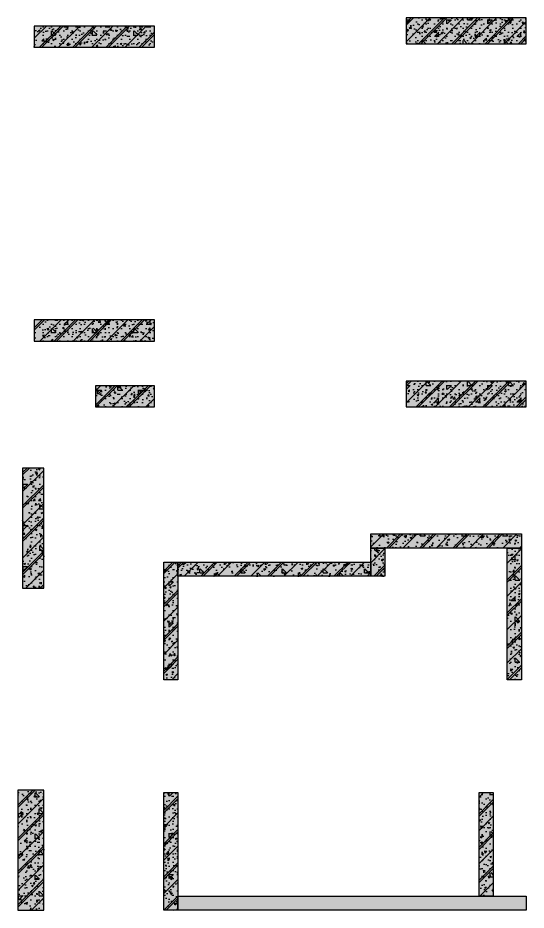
# Model space of a CAD drawing. Header units: millimetres. Extents: x 379264 to 1158416, y -283062 to 356890.
# Drawn here: x 480961 to 491761, y 107467 to 126442 of the extents above; entities that cross this region are included whole.
import ezdxf

# ---------------------------------------------------------------- set-up
doc = ezdxf.new("R2010")
doc.units = ezdxf.units.MM
for name, color, linetype in [('mb_cot ham 2$0$Concrete Hatch', 218, 'Continuous'), ('mb_cot ham 2$0$Concrete Line', 6, 'Continuous'), ('mb_cot ham 2$0$Concrete Solid', 216, 'Continuous')]:
    doc.layers.add(name, color=color, linetype=linetype)

# ---------------------------------------------------------------- blocks, each defined once
blk = doc.blocks.new('*U1623')
at = {"layer": 'mb_cot ham 2$0$Concrete Hatch'}
h = blk.add_hatch(dxfattribs=at)
h.set_pattern_fill('CONCRETE', color=256, scale=50, style=0, pattern_type=2)
h.set_pattern_definition([(45, (2000, -200.000000000058), (-176.7766952966369, 176.7766952966369), []), (45, (2000, -150.000000000058), (-353.5533905932737, 353.5533905932738), []), (49.99999999999999, (2000, -200.000000000058), (358.6300913003767, -31.37606749129755), [37.5, -412.5]), (355, (2000, -200.000000000058), (-69.3756668065, 376.0960668500059), [30, -330]), (100.4514, (2029.88584, -202.614670000058), (289.2546908570108, 344.7197710304768), [31.870095, -350.571056]), (46.18420000000001, (2000, -100.000000000058), (533.6205243128222, -82.75950716450905), [56.25, -618.75]), (96.6356, (2044.4683725, -106.8966535000581), (467.3313527743517, 487.0589354502209), [47.805144, -525.8565]), (351.1842, (2000, -100.000000000058), (467.3309725668136, 487.0593004626623), [45, -495]), (21, (2050, -125.000000000058), (298.4535260592309, -201.3094453326694), [37.5, -412.5]), (326.0000000000001, (2050, -125.000000000058), (121.6576659607909, 362.5750225234265), [30, -330]), (71.4514, (2074.8711165, -141.775803000058), (420.111314290745, 161.2652483549762), [31.870095, -350.571056]), (37.50000000000001, (2000, -200.000000000058), (6.079927658645334, 166.4469269156558), [0, -326, 0, -335, 0, -331.25]), (7.499999999999999, (2000, -200.000000000058), (131.5347687210743, 197.2058559411801), [0, -191, 0, -318.5, 0, -126.25]), (327.5, (1888.5, -200.000000000058), (266.9112180862045, -11.2774358671899), [0, -125, 0, -390, 0, -517.5]), (317.5, (1838.5, -200.000000000058), (291.5930846711931, 50.05249116615882), [0, -162.5, 0, -259, 0, -367.5]), (0, (2175, -25.00000000005804), (0, 875), [87.5, -787.5]), (0, (2437.5, 149.999999999942), (0, 875), [87.5, -787.5]), (0, (2262.5, 499.999999999942), (0, 875), [87.5, -350, 87.5, -350]), (90, (2175, -25.00000000005804), (-875, 5.35782974626967e-14), [87.5, -787.5]), (90, (2262.5, 499.999999999942), (-875, 5.35782974626967e-14), [87.5, -787.5]), (90, (2525, 149.999999999942), (-875, 5.35782974626967e-14), [87.5, -787.5]), (90, (2700, 412.499999999942), (-875, 5.35782974626967e-14), [87.5, -787.5]), (135, (2262.5, -25.00000000005804), (-875.016357447105, 8.881784197001252e-14), [123.76, -1113.7]), (135, (2350, 499.999999999942), (-875.016357447105, 8.881784197001252e-14), [123.76, -1113.7]), (45, (2437.5, 149.999999999942), (8.881784197001252e-14, 875.016357447105), [123.76, -247.485, 123.76, -742.455]), (0, (1825, -200.000000000058), (87.5, 87.5), [-175, 0])])
h.paths.add_polyline_path([(-250, 200), (-250, -350.000000000058), (2300, -350.0000000000582), (2300, 200)])
at = {"layer": 'mb_cot ham 2$0$Concrete Solid'}
blk.add_hatch(color=256, dxfattribs=at).paths.add_polyline_path([(-250, 200), (-250, -350.000000000058), (2300, -350.0000000000582), (2300, 200)])
at = {"layer": 'mb_cot ham 2$0$Concrete Line'}
blk.add_lwpolyline([(-250, 200), (-250, -350.000000000058), (2300, -350.0000000000582), (2300, 200)], close=True, dxfattribs=at)
blk = doc.blocks.new('*U1605')
at = {"layer": 'mb_cot ham 2$0$Concrete Hatch'}
h = blk.add_hatch(dxfattribs=at)
h.set_pattern_fill('CONCRETE', color=256, scale=50, style=0, pattern_type=2)
h.set_pattern_definition([(45, (0, -2300), (-176.7766952966369, 176.7766952966369), []), (45, (0, -2250), (-353.5533905932737, 353.5533905932738), []), (49.99999999999999, (0, -2300), (358.6300913003767, -31.37606749129755), [37.5, -412.5]), (355, (0, -2300), (-69.3756668065, 376.0960668500059), [30, -330]), (100.4514, (29.88584, -2302.614669999999), (289.2546908570108, 344.7197710304768), [31.870095, -350.571056]), (46.18420000000001, (0, -2200), (533.6205243128222, -82.75950716450905), [56.25, -618.75]), (96.6356, (44.46837249999999, -2206.8966535), (467.3313527743517, 487.0589354502209), [47.805144, -525.8565]), (351.1842, (0, -2200), (467.3309725668136, 487.0593004626623), [45, -495]), (21, (50, -2225), (298.4535260592309, -201.3094453326694), [37.5, -412.5]), (326.0000000000001, (50, -2225), (121.6576659607909, 362.5750225234265), [30, -330]), (71.4514, (74.8711165, -2241.775803), (420.111314290745, 161.2652483549762), [31.870095, -350.571056]), (37.50000000000001, (0, -2300), (6.079927658645334, 166.4469269156558), [0, -326, 0, -335, 0, -331.25]), (7.499999999999999, (0, -2300), (131.5347687210743, 197.2058559411801), [0, -191, 0, -318.5, 0, -126.25]), (327.5, (-111.5, -2300), (266.9112180862045, -11.2774358671899), [0, -125, 0, -390, 0, -517.5]), (317.5, (-161.5, -2300), (291.5930846711931, 50.05249116615882), [0, -162.5, 0, -259, 0, -367.5]), (0, (175, -2125), (0, 875), [87.5, -787.5]), (0, (437.5, -1950), (0, 875), [87.5, -787.5]), (0, (262.5, -1600), (0, 875), [87.5, -350, 87.5, -350]), (90, (175, -2125), (-875, 5.35782974626967e-14), [87.5, -787.5]), (90, (262.5, -1600), (-875, 5.35782974626967e-14), [87.5, -787.5]), (90, (525, -1950), (-875, 5.35782974626967e-14), [87.5, -787.5]), (90, (700, -1687.5), (-875, 5.35782974626967e-14), [87.5, -787.5]), (135, (262.5, -2125), (-875.016357447105, 8.881784197001252e-14), [123.76, -1113.7]), (135, (350, -1600), (-875.016357447105, 8.881784197001252e-14), [123.76, -1113.7]), (45, (437.5, -1950), (8.881784197001252e-14, 875.016357447105), [123.76, -247.485, 123.76, -742.455]), (0, (-175, -2300), (87.5, 87.5), [-175, 0])])
h.paths.add_polyline_path([(-200, 150), (-200, -2400), (250, -2400), (250, 150)])
at = {"layer": 'mb_cot ham 2$0$Concrete Solid'}
blk.add_hatch(color=256, dxfattribs=at).paths.add_polyline_path([(-200, 150), (-200, -2400), (250, -2400), (250, 150)])
at = {"layer": 'mb_cot ham 2$0$Concrete Line'}
blk.add_lwpolyline([(-200, 150), (-200, -2400), (250, -2400), (250, 150)], close=True, dxfattribs=at)
blk = doc.blocks.new('*U1611')
at = {"layer": 'mb_cot ham 2$0$Concrete Hatch'}
h = blk.add_hatch(dxfattribs=at)
h.set_pattern_fill('CONCRETE', color=256, scale=50, style=0, pattern_type=2)
h.set_pattern_definition([(45, (-100, -2300), (-176.7766952966369, 176.7766952966369), []), (45, (-100, -2250), (-353.5533905932737, 353.5533905932738), []), (49.99999999999999, (-100, -2300), (358.6300913003767, -31.37606749129755), [37.5, -412.5]), (355, (-100, -2300), (-69.3756668065, 376.0960668500059), [30, -330]), (100.4514, (-70.11416, -2302.614669999999), (289.2546908570108, 344.7197710304768), [31.870095, -350.571056]), (46.18420000000001, (-100, -2200), (533.6205243128222, -82.75950716450905), [56.25, -618.75]), (96.6356, (-55.53162750000001, -2206.8966535), (467.3313527743517, 487.0589354502209), [47.805144, -525.8565]), (351.1842, (-100, -2200), (467.3309725668136, 487.0593004626623), [45, -495]), (21, (-50, -2225), (298.4535260592309, -201.3094453326694), [37.5, -412.5]), (326.0000000000001, (-50, -2225), (121.6576659607909, 362.5750225234265), [30, -330]), (71.4514, (-25.1288835, -2241.775803), (420.111314290745, 161.2652483549762), [31.870095, -350.571056]), (37.50000000000001, (-100, -2300), (6.079927658645334, 166.4469269156558), [0, -326, 0, -335, 0, -331.25]), (7.499999999999999, (-100, -2300), (131.5347687210743, 197.2058559411801), [0, -191, 0, -318.5, 0, -126.25]), (327.5, (-211.5, -2300), (266.9112180862045, -11.2774358671899), [0, -125, 0, -390, 0, -517.5]), (317.5, (-261.5, -2300), (291.5930846711931, 50.05249116615882), [0, -162.5, 0, -259, 0, -367.5]), (0, (75, -2125), (0, 875), [87.5, -787.5]), (0, (337.5, -1950), (0, 875), [87.5, -787.5]), (0, (162.5, -1600), (0, 875), [87.5, -350, 87.5, -350]), (90, (75, -2125), (-875, 5.35782974626967e-14), [87.5, -787.5]), (90, (162.5, -1600), (-875, 5.35782974626967e-14), [87.5, -787.5]), (90, (425, -1950), (-875, 5.35782974626967e-14), [87.5, -787.5]), (90, (600, -1687.5), (-875, 5.35782974626967e-14), [87.5, -787.5]), (135, (162.5, -2125), (-875.016357447105, 8.881784197001252e-14), [123.76, -1113.7]), (135, (250, -1600), (-875.016357447105, 8.881784197001252e-14), [123.76, -1113.7]), (45, (337.5, -1950), (8.881784197001252e-14, 875.016357447105), [123.76, -247.485, 123.76, -742.455]), (0, (-275, -2300), (87.5, 87.5), [-175, 0])])
h.paths.add_polyline_path([(-300, 150), (-300, -2400), (250, -2400), (250, 150)])
at = {"layer": 'mb_cot ham 2$0$Concrete Solid'}
blk.add_hatch(color=256, dxfattribs=at).paths.add_polyline_path([(-300, 150), (-300, -2400), (250, -2400), (250, 150)])
at = {"layer": 'mb_cot ham 2$0$Concrete Line'}
blk.add_lwpolyline([(-300, 150), (-300, -2400), (250, -2400), (250, 150)], close=True, dxfattribs=at)
blk = doc.blocks.new('*U1626')
at = {"layer": 'mb_cot ham 2$0$Concrete Hatch'}
h = blk.add_hatch(dxfattribs=at)
h.set_pattern_fill('CONCRETE', color=256, scale=50, style=0, pattern_type=2)
h.set_pattern_definition([(45, (1999.999999999913, -99.99999999999986), (-176.7766952966369, 176.7766952966369), []), (45, (1999.999999999913, -49.99999999999986), (-353.5533905932737, 353.5533905932738), []), (49.99999999999999, (1999.999999999913, -99.99999999999986), (358.6300913003767, -31.37606749129755), [37.5, -412.5]), (355, (1999.999999999913, -99.99999999999986), (-69.3756668065, 376.0960668500059), [30, -330]), (100.4514, (2029.885839999913, -102.6146699999998), (289.2546908570108, 344.7197710304768), [31.870095, -350.571056]), (46.18420000000001, (1999.999999999913, 1.4210854715202e-13), (533.6205243128222, -82.75950716450905), [56.25, -618.75]), (96.6356, (2044.468372499913, -6.896653499999871), (467.3313527743517, 487.0589354502209), [47.805144, -525.8565]), (351.1842, (1999.999999999913, 1.4210854715202e-13), (467.3309725668136, 487.0593004626623), [45, -495]), (21, (2049.999999999913, -24.99999999999986), (298.4535260592309, -201.3094453326694), [37.5, -412.5]), (326.0000000000001, (2049.999999999913, -24.99999999999986), (121.6576659607909, 362.5750225234265), [30, -330]), (71.4514, (2074.871116499913, -41.77580299999985), (420.111314290745, 161.2652483549762), [31.870095, -350.571056]), (37.50000000000001, (1999.999999999913, -99.99999999999986), (6.079927658645334, 166.4469269156558), [0, -326, 0, -335, 0, -331.25]), (7.499999999999999, (1999.999999999913, -99.99999999999986), (131.5347687210743, 197.2058559411801), [0, -191, 0, -318.5, 0, -126.25]), (327.5, (1888.499999999913, -99.99999999999986), (266.9112180862045, -11.2774358671899), [0, -125, 0, -390, 0, -517.5]), (317.5, (1838.499999999913, -99.99999999999986), (291.5930846711931, 50.05249116615882), [0, -162.5, 0, -259, 0, -367.5]), (0, (2174.999999999913, 75.00000000000014), (0, 875), [87.5, -787.5]), (0, (2437.499999999913, 250.0000000000001), (0, 875), [87.5, -787.5]), (0, (2262.499999999913, 600.0000000000001), (0, 875), [87.5, -350, 87.5, -350]), (90, (2174.999999999913, 75.00000000000014), (-875, 5.35782974626967e-14), [87.5, -787.5]), (90, (2262.499999999913, 600.0000000000001), (-875, 5.35782974626967e-14), [87.5, -787.5]), (90, (2524.999999999913, 250.0000000000001), (-875, 5.35782974626967e-14), [87.5, -787.5]), (90, (2699.999999999913, 512.5000000000001), (-875, 5.35782974626967e-14), [87.5, -787.5]), (135, (2262.499999999913, 75.00000000000014), (-875.016357447105, 8.881784197001252e-14), [123.76, -1113.7]), (135, (2349.999999999913, 600.0000000000001), (-875.016357447105, 8.881784197001252e-14), [123.76, -1113.7]), (45, (2437.499999999913, 250.0000000000001), (8.881784197001252e-14, 875.016357447105), [123.76, -247.485, 123.76, -742.455]), (0, (1824.999999999913, -99.99999999999986), (87.5, 87.5), [-175, 0])])
h.paths.add_polyline_path([(-250.0000000000871, 200), (-250.0000000000871, -249.9999999999999), (2300, -250), (2300, 200)])
at = {"layer": 'mb_cot ham 2$0$Concrete Solid'}
blk.add_hatch(color=256, dxfattribs=at).paths.add_polyline_path([(-250.0000000000871, 200), (-250.0000000000871, -249.9999999999999), (2300, -250), (2300, 200)])
at = {"layer": 'mb_cot ham 2$0$Concrete Line'}
blk.add_lwpolyline([(-250.0000000000871, 200), (-250.0000000000871, -249.9999999999999), (2300, -250), (2300, 200)], close=True, dxfattribs=at)
blk = doc.blocks.new('*U1617')
at = {"layer": 'mb_cot ham 2$0$Concrete Hatch'}
h = blk.add_hatch(dxfattribs=at)
h.set_pattern_fill('CONCRETE', color=256, scale=50, style=0, pattern_type=2)
h.set_pattern_definition([(45, (1999.999999999913, -299.9999999999998), (-176.7766952966369, 176.7766952966369), []), (45, (1999.999999999913, -249.9999999999998), (-353.5533905932737, 353.5533905932738), []), (49.99999999999999, (1999.999999999913, -299.9999999999998), (358.6300913003767, -31.37606749129755), [37.5, -412.5]), (355, (1999.999999999913, -299.9999999999998), (-69.3756668065, 376.0960668500059), [30, -330]), (100.4514, (2029.885839999913, -302.6146699999998), (289.2546908570108, 344.7197710304768), [31.870095, -350.571056]), (46.18420000000001, (1999.999999999913, -199.9999999999998), (533.6205243128222, -82.75950716450905), [56.25, -618.75]), (96.6356, (2044.468372499913, -206.8966534999998), (467.3313527743517, 487.0589354502209), [47.805144, -525.8565]), (351.1842, (1999.999999999913, -199.9999999999998), (467.3309725668136, 487.0593004626623), [45, -495]), (21, (2049.999999999913, -224.9999999999998), (298.4535260592309, -201.3094453326694), [37.5, -412.5]), (326.0000000000001, (2049.999999999913, -224.9999999999998), (121.6576659607909, 362.5750225234265), [30, -330]), (71.4514, (2074.871116499913, -241.7758029999998), (420.111314290745, 161.2652483549762), [31.870095, -350.571056]), (37.50000000000001, (1999.999999999913, -299.9999999999998), (6.079927658645334, 166.4469269156558), [0, -326, 0, -335, 0, -331.25]), (7.499999999999999, (1999.999999999913, -299.9999999999998), (131.5347687210743, 197.2058559411801), [0, -191, 0, -318.5, 0, -126.25]), (327.5, (1888.499999999913, -299.9999999999998), (266.9112180862045, -11.2774358671899), [0, -125, 0, -390, 0, -517.5]), (317.5, (1838.499999999913, -299.9999999999998), (291.5930846711931, 50.05249116615882), [0, -162.5, 0, -259, 0, -367.5]), (0, (2174.999999999913, -124.9999999999998), (0, 875), [87.5, -787.5]), (0, (2437.499999999913, 50.00000000000017), (0, 875), [87.5, -787.5]), (0, (2262.499999999913, 400.0000000000002), (0, 875), [87.5, -350, 87.5, -350]), (90, (2174.999999999913, -124.9999999999998), (-875, 5.35782974626967e-14), [87.5, -787.5]), (90, (2262.499999999913, 400.0000000000002), (-875, 5.35782974626967e-14), [87.5, -787.5]), (90, (2524.999999999913, 50.00000000000017), (-875, 5.35782974626967e-14), [87.5, -787.5]), (90, (2699.999999999913, 312.5000000000002), (-875, 5.35782974626967e-14), [87.5, -787.5]), (135, (2262.499999999913, -124.9999999999998), (-875.016357447105, 8.881784197001252e-14), [123.76, -1113.7]), (135, (2349.999999999913, 400.0000000000002), (-875.016357447105, 8.881784197001252e-14), [123.76, -1113.7]), (45, (2437.499999999913, 50.00000000000017), (8.881784197001252e-14, 875.016357447105), [123.76, -247.485, 123.76, -742.455]), (0, (1824.999999999913, -299.9999999999998), (87.5, 87.5), [-175, 0])])
h.paths.add_polyline_path([(-250.0000000000871, 100), (-250.0000000000871, -349.9999999999998), (2300, -349.9999999999999), (2300, 100)])
at = {"layer": 'mb_cot ham 2$0$Concrete Solid'}
blk.add_hatch(color=256, dxfattribs=at).paths.add_polyline_path([(-250.0000000000871, 100), (-250.0000000000871, -349.9999999999998), (2300, -349.9999999999999), (2300, 100)])
at = {"layer": 'mb_cot ham 2$0$Concrete Line'}
blk.add_lwpolyline([(-250.0000000000871, 100), (-250.0000000000871, -349.9999999999998), (2300, -349.9999999999999), (2300, 100)], close=True, dxfattribs=at)
blk = doc.blocks.new('*U1627')
at = {"layer": 'mb_cot ham 2$0$Concrete Hatch'}
h = blk.add_hatch(dxfattribs=at)
h.set_pattern_fill('CONCRETE', color=256, scale=50, style=0, pattern_type=2)
h.set_pattern_definition([(45, (1999.999999999913, -299.9999999993596), (-176.7766952966369, 176.7766952966369), []), (45, (1999.999999999913, -249.9999999993596), (-353.5533905932737, 353.5533905932738), []), (49.99999999999999, (1999.999999999913, -299.9999999993596), (358.6300913003767, -31.37606749129755), [37.5, -412.5]), (355, (1999.999999999913, -299.9999999993596), (-69.3756668065, 376.0960668500059), [30, -330]), (100.4514, (2029.885839999913, -302.6146699993596), (289.2546908570108, 344.7197710304768), [31.870095, -350.571056]), (46.18420000000001, (1999.999999999913, -199.9999999993596), (533.6205243128222, -82.75950716450905), [56.25, -618.75]), (96.6356, (2044.468372499913, -206.8966534993596), (467.3313527743517, 487.0589354502209), [47.805144, -525.8565]), (351.1842, (1999.999999999913, -199.9999999993596), (467.3309725668136, 487.0593004626623), [45, -495]), (21, (2049.999999999913, -224.9999999993596), (298.4535260592309, -201.3094453326694), [37.5, -412.5]), (326.0000000000001, (2049.999999999913, -224.9999999993596), (121.6576659607909, 362.5750225234265), [30, -330]), (71.4514, (2074.871116499913, -241.7758029993596), (420.111314290745, 161.2652483549762), [31.870095, -350.571056]), (37.50000000000001, (1999.999999999913, -299.9999999993596), (6.079927658645334, 166.4469269156558), [0, -326, 0, -335, 0, -331.25]), (7.499999999999999, (1999.999999999913, -299.9999999993596), (131.5347687210743, 197.2058559411801), [0, -191, 0, -318.5, 0, -126.25]), (327.5, (1888.499999999913, -299.9999999993596), (266.9112180862045, -11.2774358671899), [0, -125, 0, -390, 0, -517.5]), (317.5, (1838.499999999913, -299.9999999993596), (291.5930846711931, 50.05249116615882), [0, -162.5, 0, -259, 0, -367.5]), (0, (2174.999999999913, -124.9999999993596), (0, 875), [87.5, -787.5]), (0, (2437.499999999913, 50.0000000006404), (0, 875), [87.5, -787.5]), (0, (2262.499999999913, 400.0000000006404), (0, 875), [87.5, -350, 87.5, -350]), (90, (2174.999999999913, -124.9999999993596), (-875, 5.35782974626967e-14), [87.5, -787.5]), (90, (2262.499999999913, 400.0000000006404), (-875, 5.35782974626967e-14), [87.5, -787.5]), (90, (2524.999999999913, 50.0000000006404), (-875, 5.35782974626967e-14), [87.5, -787.5]), (90, (2699.999999999913, 312.5000000006404), (-875, 5.35782974626967e-14), [87.5, -787.5]), (135, (2262.499999999913, -124.9999999993596), (-875.016357447105, 8.881784197001252e-14), [123.76, -1113.7]), (135, (2349.999999999913, 400.0000000006404), (-875.016357447105, 8.881784197001252e-14), [123.76, -1113.7]), (45, (2437.499999999913, 50.0000000006404), (8.881784197001252e-14, 875.016357447105), [123.76, -247.485, 123.76, -742.455]), (0, (1824.999999999913, -299.9999999993596), (87.5, 87.5), [-175, 0])])
h.paths.add_polyline_path([(-250.0000000000871, 150.0000000006403), (-250.0000000000871, -399.9999999999999), (2300, -400), (2300, 150.0000000006403)])
at = {"layer": 'mb_cot ham 2$0$Concrete Solid'}
blk.add_hatch(color=256, dxfattribs=at).paths.add_polyline_path([(-250.0000000000871, 150.0000000006403), (-250.0000000000871, -399.9999999999999), (2300, -400), (2300, 150.0000000006403)])
at = {"layer": 'mb_cot ham 2$0$Concrete Line'}
blk.add_lwpolyline([(-250.0000000000871, 150.0000000006403), (-250.0000000000871, -399.9999999999999), (2300, -400), (2300, 150.0000000006403)], close=True, dxfattribs=at)
blk = doc.blocks.new('*U1629')
at = {"layer": 'mb_cot ham 2$0$Concrete Hatch'}
h = blk.add_hatch(dxfattribs=at)
h.set_pattern_fill('CONCRETE', color=256, scale=50, style=0, pattern_type=2)
h.set_pattern_definition([(45, (950, -49.99999999999986), (-176.7766952966369, 176.7766952966369), []), (45, (950, 1.4210854715202e-13), (-353.5533905932737, 353.5533905932738), []), (49.99999999999999, (950, -49.99999999999986), (358.6300913003767, -31.37606749129755), [37.5, -412.5]), (355, (950, -49.99999999999986), (-69.3756668065, 376.0960668500059), [30, -330]), (100.4514, (979.8858399999999, -52.61466999999985), (289.2546908570108, 344.7197710304768), [31.870095, -350.571056]), (46.18420000000001, (950, 50.00000000000014), (533.6205243128222, -82.75950716450905), [56.25, -618.75]), (96.6356, (994.4683725, 43.10334650000013), (467.3313527743517, 487.0589354502209), [47.805144, -525.8565]), (351.1842, (950, 50.00000000000014), (467.3309725668136, 487.0593004626623), [45, -495]), (21, (1000, 25.00000000000014), (298.4535260592309, -201.3094453326694), [37.5, -412.5]), (326.0000000000001, (1000, 25.00000000000014), (121.6576659607909, 362.5750225234265), [30, -330]), (71.4514, (1024.8711165, 8.224197000000146), (420.111314290745, 161.2652483549762), [31.870095, -350.571056]), (37.50000000000001, (950, -49.99999999999986), (6.079927658645334, 166.4469269156558), [0, -326, 0, -335, 0, -331.25]), (7.499999999999999, (950, -49.99999999999986), (131.5347687210743, 197.2058559411801), [0, -191, 0, -318.5, 0, -126.25]), (327.5, (838.5, -49.99999999999986), (266.9112180862045, -11.2774358671899), [0, -125, 0, -390, 0, -517.5]), (317.5, (788.5, -49.99999999999986), (291.5930846711931, 50.05249116615882), [0, -162.5, 0, -259, 0, -367.5]), (0, (1125, 125.0000000000001), (0, 875), [87.5, -787.5]), (0, (1387.5, 300.0000000000001), (0, 875), [87.5, -787.5]), (0, (1212.5, 650.0000000000001), (0, 875), [87.5, -350, 87.5, -350]), (90, (1125, 125.0000000000001), (-875, 5.35782974626967e-14), [87.5, -787.5]), (90, (1212.5, 650.0000000000001), (-875, 5.35782974626967e-14), [87.5, -787.5]), (90, (1475, 300.0000000000001), (-875, 5.35782974626967e-14), [87.5, -787.5]), (90, (1650, 562.5000000000001), (-875, 5.35782974626967e-14), [87.5, -787.5]), (135, (1212.5, 125.0000000000001), (-875.016357447105, 8.881784197001252e-14), [123.76, -1113.7]), (135, (1300, 650.0000000000001), (-875.016357447105, 8.881784197001252e-14), [123.76, -1113.7]), (45, (1387.5, 300.0000000000001), (8.881784197001252e-14, 875.016357447105), [123.76, -247.485, 123.76, -742.455]), (0, (775, -49.99999999999986), (87.5, 87.5), [-175, 0])])
h.paths.add_polyline_path([(-750, 150), (-750, -149.9999999999999), (1750, -150), (1750, 150)])
at = {"layer": 'mb_cot ham 2$0$Concrete Solid'}
blk.add_hatch(color=256, dxfattribs=at).paths.add_polyline_path([(-750, 150), (-750, -149.9999999999999), (1750, -150), (1750, 150)])
at = {"layer": 'mb_cot ham 2$0$Concrete Line'}
blk.add_lwpolyline([(-750, 150), (-750, -149.9999999999999), (1750, -150), (1750, 150)], close=True, dxfattribs=at)
blk = doc.blocks.new('*U1630')
at = {"layer": 'mb_cot ham 2$0$Concrete Hatch'}
h = blk.add_hatch(dxfattribs=at)
h.set_pattern_fill('CONCRETE', color=256, scale=50, style=0, pattern_type=2)
h.set_pattern_definition([(45, (1250, -49.99999999999986), (-176.7766952966369, 176.7766952966369), []), (45, (1250, 1.4210854715202e-13), (-353.5533905932737, 353.5533905932738), []), (49.99999999999999, (1250, -49.99999999999986), (358.6300913003767, -31.37606749129755), [37.5, -412.5]), (355, (1250, -49.99999999999986), (-69.3756668065, 376.0960668500059), [30, -330]), (100.4514, (1279.88584, -52.61466999999985), (289.2546908570108, 344.7197710304768), [31.870095, -350.571056]), (46.18420000000001, (1250, 50.00000000000014), (533.6205243128222, -82.75950716450905), [56.25, -618.75]), (96.6356, (1294.4683725, 43.10334650000013), (467.3313527743517, 487.0589354502209), [47.805144, -525.8565]), (351.1842, (1250, 50.00000000000014), (467.3309725668136, 487.0593004626623), [45, -495]), (21, (1300, 25.00000000000014), (298.4535260592309, -201.3094453326694), [37.5, -412.5]), (326.0000000000001, (1300, 25.00000000000014), (121.6576659607909, 362.5750225234265), [30, -330]), (71.4514, (1324.8711165, 8.224197000000146), (420.111314290745, 161.2652483549762), [31.870095, -350.571056]), (37.50000000000001, (1250, -49.99999999999986), (6.079927658645334, 166.4469269156558), [0, -326, 0, -335, 0, -331.25]), (7.499999999999999, (1250, -49.99999999999986), (131.5347687210743, 197.2058559411801), [0, -191, 0, -318.5, 0, -126.25]), (327.5, (1138.5, -49.99999999999986), (266.9112180862045, -11.2774358671899), [0, -125, 0, -390, 0, -517.5]), (317.5, (1088.5, -49.99999999999986), (291.5930846711931, 50.05249116615882), [0, -162.5, 0, -259, 0, -367.5]), (0, (1425, 125.0000000000001), (0, 875), [87.5, -787.5]), (0, (1687.5, 300.0000000000001), (0, 875), [87.5, -787.5]), (0, (1512.5, 650.0000000000001), (0, 875), [87.5, -350, 87.5, -350]), (90, (1425, 125.0000000000001), (-875, 5.35782974626967e-14), [87.5, -787.5]), (90, (1512.5, 650.0000000000001), (-875, 5.35782974626967e-14), [87.5, -787.5]), (90, (1775, 300.0000000000001), (-875, 5.35782974626967e-14), [87.5, -787.5]), (90, (1950, 562.5000000000001), (-875, 5.35782974626967e-14), [87.5, -787.5]), (135, (1512.5, 125.0000000000001), (-875.016357447105, 8.881784197001252e-14), [123.76, -1113.7]), (135, (1600, 650.0000000000001), (-875.016357447105, 8.881784197001252e-14), [123.76, -1113.7]), (45, (1687.5, 300.0000000000001), (8.881784197001252e-14, 875.016357447105), [123.76, -247.485, 123.76, -742.455]), (0, (1075, -49.99999999999986), (87.5, 87.5), [-175, 0])])
h.paths.add_polyline_path([(-450, 150), (-450, -149.9999999999999), (1750, -150), (1750, 150)])
at = {"layer": 'mb_cot ham 2$0$Concrete Solid'}
blk.add_hatch(color=256, dxfattribs=at).paths.add_polyline_path([(-450, 150), (-450, -149.9999999999999), (1750, -150), (1750, 150)])
at = {"layer": 'mb_cot ham 2$0$Concrete Line'}
blk.add_lwpolyline([(-450, 150), (-450, -149.9999999999999), (1750, -150), (1750, 150)], close=True, dxfattribs=at)
blk = doc.blocks.new('*U1631')
at = {"layer": 'mb_cot ham 2$0$Concrete Hatch'}
h = blk.add_hatch(dxfattribs=at)
h.set_pattern_fill('CONCRETE', color=256, scale=50, style=0, pattern_type=2)
h.set_pattern_definition([(45, (-250, 7050), (-176.7766952966369, 176.7766952966369), []), (45, (-250, 7100), (-353.5533905932737, 353.5533905932738), []), (49.99999999999999, (-250, 7050), (358.6300913003767, -31.37606749129755), [37.5, -412.5]), (355, (-250, 7050), (-69.3756668065, 376.0960668500059), [30, -330]), (100.4514, (-220.11416, 7047.38533), (289.2546908570108, 344.7197710304768), [31.870095, -350.571056]), (46.18420000000001, (-250, 7150), (533.6205243128222, -82.75950716450905), [56.25, -618.75]), (96.6356, (-205.5316275, 7143.1033465), (467.3313527743517, 487.0589354502209), [47.805144, -525.8565]), (351.1842, (-250, 7150), (467.3309725668136, 487.0593004626623), [45, -495]), (21, (-200, 7125), (298.4535260592309, -201.3094453326694), [37.5, -412.5]), (326.0000000000001, (-200, 7125), (121.6576659607909, 362.5750225234265), [30, -330]), (71.4514, (-175.1288835, 7108.224197), (420.111314290745, 161.2652483549762), [31.870095, -350.571056]), (37.50000000000001, (-250, 7050), (6.079927658645334, 166.4469269156558), [0, -326, 0, -335, 0, -331.25]), (7.499999999999999, (-250, 7050), (131.5347687210743, 197.2058559411801), [0, -191, 0, -318.5, 0, -126.25]), (327.5, (-361.5, 7050), (266.9112180862045, -11.2774358671899), [0, -125, 0, -390, 0, -517.5]), (317.5, (-411.5, 7050), (291.5930846711931, 50.05249116615882), [0, -162.5, 0, -259, 0, -367.5]), (0, (-75, 7225), (0, 875), [87.5, -787.5]), (0, (187.5, 7400), (0, 875), [87.5, -787.5]), (0, (12.5, 7750), (0, 875), [87.5, -350, 87.5, -350]), (90, (-75, 7225), (-875, 5.35782974626967e-14), [87.5, -787.5]), (90, (12.5, 7750), (-875, 5.35782974626967e-14), [87.5, -787.5]), (90, (275, 7400), (-875, 5.35782974626967e-14), [87.5, -787.5]), (90, (450, 7662.5), (-875, 5.35782974626967e-14), [87.5, -787.5]), (135, (12.5, 7225), (-875.016357447105, 8.881784197001252e-14), [123.76, -1113.7]), (135, (100, 7750), (-875.016357447105, 8.881784197001252e-14), [123.76, -1113.7]), (45, (187.5, 7400), (8.881784197001252e-14, 875.016357447105), [123.76, -247.485, 123.76, -742.455]), (0, (-425, 7050), (87.5, 87.5), [-175, 0])])
h.paths.add_polyline_path([(-250, 7250), (-250, -149.9999999999999), (50.0000000001146, -150), (50.0000000001146, 7250)])
at = {"layer": 'mb_cot ham 2$0$Concrete Solid'}
blk.add_hatch(color=256, dxfattribs=at).paths.add_polyline_path([(-250, 7250), (-250, -149.9999999999999), (50.0000000001146, -150), (50.0000000001146, 7250)])
at = {"layer": 'mb_cot ham 2$0$Concrete Line'}
blk.add_lwpolyline([(-250, 7250), (-250, -149.9999999999999), (50.0000000001146, -150), (50.0000000001146, 7250)], close=True, dxfattribs=at)
blk = doc.blocks.new('*U1636')
at = {"layer": 'mb_cot ham 2$0$Concrete Hatch'}
h = blk.add_hatch(dxfattribs=at)
h.set_pattern_fill('CONCRETE', color=256, scale=50, style=0, pattern_type=2)
h.set_pattern_definition([(45, (-250, 2850), (-176.7766952966369, 176.7766952966369), []), (45, (-250, 2900), (-353.5533905932737, 353.5533905932738), []), (49.99999999999999, (-250, 2850), (358.6300913003767, -31.37606749129755), [37.5, -412.5]), (355, (-250, 2850), (-69.3756668065, 376.0960668500059), [30, -330]), (100.4514, (-220.11416, 2847.38533), (289.2546908570108, 344.7197710304768), [31.870095, -350.571056]), (46.18420000000001, (-250, 2950), (533.6205243128222, -82.75950716450905), [56.25, -618.75]), (96.6356, (-205.5316275, 2943.1033465), (467.3313527743517, 487.0589354502209), [47.805144, -525.8565]), (351.1842, (-250, 2950), (467.3309725668136, 487.0593004626623), [45, -495]), (21, (-200, 2925), (298.4535260592309, -201.3094453326694), [37.5, -412.5]), (326.0000000000001, (-200, 2925), (121.6576659607909, 362.5750225234265), [30, -330]), (71.4514, (-175.1288835, 2908.224197), (420.111314290745, 161.2652483549762), [31.870095, -350.571056]), (37.50000000000001, (-250, 2850), (6.079927658645334, 166.4469269156558), [0, -326, 0, -335, 0, -331.25]), (7.499999999999999, (-250, 2850), (131.5347687210743, 197.2058559411801), [0, -191, 0, -318.5, 0, -126.25]), (327.5, (-361.5, 2850), (266.9112180862045, -11.2774358671899), [0, -125, 0, -390, 0, -517.5]), (317.5, (-411.5, 2850), (291.5930846711931, 50.05249116615882), [0, -162.5, 0, -259, 0, -367.5]), (0, (-75, 3025), (0, 875), [87.5, -787.5]), (0, (187.5, 3200), (0, 875), [87.5, -787.5]), (0, (12.5, 3550), (0, 875), [87.5, -350, 87.5, -350]), (90, (-75, 3025), (-875, 5.35782974626967e-14), [87.5, -787.5]), (90, (12.5, 3550), (-875, 5.35782974626967e-14), [87.5, -787.5]), (90, (275, 3200), (-875, 5.35782974626967e-14), [87.5, -787.5]), (90, (450, 3462.5), (-875, 5.35782974626967e-14), [87.5, -787.5]), (135, (12.5, 3025), (-875.016357447105, 8.881784197001252e-14), [123.76, -1113.7]), (135, (100, 3550), (-875.016357447105, 8.881784197001252e-14), [123.76, -1113.7]), (45, (187.5, 3200), (8.881784197001252e-14, 875.016357447105), [123.76, -247.485, 123.76, -742.455]), (0, (-425, 2850), (87.5, 87.5), [-175, 0])])
h.paths.add_polyline_path([(-250, 3050), (-250, -149.9999999999999), (50.0000000001146, -150), (50.0000000001146, 3050)])
at = {"layer": 'mb_cot ham 2$0$Concrete Solid'}
blk.add_hatch(color=256, dxfattribs=at).paths.add_polyline_path([(-250, 3050), (-250, -149.9999999999999), (50.0000000001146, -150), (50.0000000001146, 3050)])
at = {"layer": 'mb_cot ham 2$0$Concrete Line'}
blk.add_lwpolyline([(-250, 3050), (-250, -149.9999999999999), (50.0000000001146, -150), (50.0000000001146, 3050)], close=True, dxfattribs=at)
blk = doc.blocks.new('*U1637')
at = {"layer": 'mb_cot ham 2$0$Concrete Hatch'}
h = blk.add_hatch(dxfattribs=at)
h.set_pattern_fill('CONCRETE', color=256, scale=50, style=0, pattern_type=2)
h.set_pattern_definition([(45, (-250, 3750), (-176.7766952966369, 176.7766952966369), []), (45, (-250, 3800), (-353.5533905932737, 353.5533905932738), []), (49.99999999999999, (-250, 3750), (358.6300913003767, -31.37606749129755), [37.5, -412.5]), (355, (-250, 3750), (-69.3756668065, 376.0960668500059), [30, -330]), (100.4514, (-220.11416, 3747.38533), (289.2546908570108, 344.7197710304768), [31.870095, -350.571056]), (46.18420000000001, (-250, 3850), (533.6205243128222, -82.75950716450905), [56.25, -618.75]), (96.6356, (-205.5316275, 3843.1033465), (467.3313527743517, 487.0589354502209), [47.805144, -525.8565]), (351.1842, (-250, 3850), (467.3309725668136, 487.0593004626623), [45, -495]), (21, (-200, 3825), (298.4535260592309, -201.3094453326694), [37.5, -412.5]), (326.0000000000001, (-200, 3825), (121.6576659607909, 362.5750225234265), [30, -330]), (71.4514, (-175.1288835, 3808.224197), (420.111314290745, 161.2652483549762), [31.870095, -350.571056]), (37.50000000000001, (-250, 3750), (6.079927658645334, 166.4469269156558), [0, -326, 0, -335, 0, -331.25]), (7.499999999999999, (-250, 3750), (131.5347687210743, 197.2058559411801), [0, -191, 0, -318.5, 0, -126.25]), (327.5, (-361.5, 3750), (266.9112180862045, -11.2774358671899), [0, -125, 0, -390, 0, -517.5]), (317.5, (-411.5, 3750), (291.5930846711931, 50.05249116615882), [0, -162.5, 0, -259, 0, -367.5]), (0, (-75, 3925), (0, 875), [87.5, -787.5]), (0, (187.5, 4100), (0, 875), [87.5, -787.5]), (0, (12.5, 4450), (0, 875), [87.5, -350, 87.5, -350]), (90, (-75, 3925), (-875, 5.35782974626967e-14), [87.5, -787.5]), (90, (12.5, 4450), (-875, 5.35782974626967e-14), [87.5, -787.5]), (90, (275, 4100), (-875, 5.35782974626967e-14), [87.5, -787.5]), (90, (450, 4362.5), (-875, 5.35782974626967e-14), [87.5, -787.5]), (135, (12.5, 3925), (-875.016357447105, 8.881784197001252e-14), [123.76, -1113.7]), (135, (100, 4450), (-875.016357447105, 8.881784197001252e-14), [123.76, -1113.7]), (45, (187.5, 4100), (8.881784197001252e-14, 875.016357447105), [123.76, -247.485, 123.76, -742.455]), (0, (-425, 3750), (87.5, 87.5), [-175, 0])])
h.paths.add_polyline_path([(-250, 3950), (-250, -149.9999999999999), (50.0000000001146, -150), (50.0000000001146, 3950)])
at = {"layer": 'mb_cot ham 2$0$Concrete Solid'}
blk.add_hatch(color=256, dxfattribs=at).paths.add_polyline_path([(-250, 3950), (-250, -149.9999999999999), (50.0000000001146, -150), (50.0000000001146, 3950)])
at = {"layer": 'mb_cot ham 2$0$Concrete Line'}
blk.add_lwpolyline([(-250, 3950), (-250, -149.9999999999999), (50.0000000001146, -150), (50.0000000001146, 3950)], close=True, dxfattribs=at)
blk = doc.blocks.new('*U1638')
at = {"layer": 'mb_cot ham 2$0$Concrete Hatch'}
h = blk.add_hatch(dxfattribs=at)
h.set_pattern_fill('CONCRETE', color=256, scale=50, style=0, pattern_type=2)
h.set_pattern_definition([(45, (-2450, -49.99999999999986), (-176.7766952966369, 176.7766952966369), []), (45, (-2450, 1.4210854715202e-13), (-353.5533905932737, 353.5533905932738), []), (49.99999999999999, (-2450, -49.99999999999986), (358.6300913003767, -31.37606749129755), [37.5, -412.5]), (355, (-2450, -49.99999999999986), (-69.3756668065, 376.0960668500059), [30, -330]), (100.4514, (-2420.11416, -52.61466999999985), (289.2546908570108, 344.7197710304768), [31.870095, -350.571056]), (46.18420000000001, (-2450, 50.00000000000014), (533.6205243128222, -82.75950716450905), [56.25, -618.75]), (96.6356, (-2405.5316275, 43.10334650000013), (467.3313527743517, 487.0589354502209), [47.805144, -525.8565]), (351.1842, (-2450, 50.00000000000014), (467.3309725668136, 487.0593004626623), [45, -495]), (21, (-2400, 25.00000000000014), (298.4535260592309, -201.3094453326694), [37.5, -412.5]), (326.0000000000001, (-2400, 25.00000000000014), (121.6576659607909, 362.5750225234265), [30, -330]), (71.4514, (-2375.1288835, 8.224197000000146), (420.111314290745, 161.2652483549762), [31.870095, -350.571056]), (37.50000000000001, (-2450, -49.99999999999986), (6.079927658645334, 166.4469269156558), [0, -326, 0, -335, 0, -331.25]), (7.499999999999999, (-2450, -49.99999999999986), (131.5347687210743, 197.2058559411801), [0, -191, 0, -318.5, 0, -126.25]), (327.5, (-2561.5, -49.99999999999986), (266.9112180862045, -11.2774358671899), [0, -125, 0, -390, 0, -517.5]), (317.5, (-2611.5, -49.99999999999986), (291.5930846711931, 50.05249116615882), [0, -162.5, 0, -259, 0, -367.5]), (0, (-2275, 125.0000000000001), (0, 875), [87.5, -787.5]), (0, (-2012.5, 300.0000000000001), (0, 875), [87.5, -787.5]), (0, (-2187.5, 650.0000000000001), (0, 875), [87.5, -350, 87.5, -350]), (90, (-2275, 125.0000000000001), (-875, 5.35782974626967e-14), [87.5, -787.5]), (90, (-2187.5, 650.0000000000001), (-875, 5.35782974626967e-14), [87.5, -787.5]), (90, (-1925, 300.0000000000001), (-875, 5.35782974626967e-14), [87.5, -787.5]), (90, (-1750, 562.5000000000001), (-875, 5.35782974626967e-14), [87.5, -787.5]), (135, (-2187.5, 125.0000000000001), (-875.016357447105, 8.881784197001252e-14), [123.76, -1113.7]), (135, (-2100, 650.0000000000001), (-875.016357447105, 8.881784197001252e-14), [123.76, -1113.7]), (45, (-2012.5, 300.0000000000001), (8.881784197001252e-14, 875.016357447105), [123.76, -247.485, 123.76, -742.455]), (0, (-2625, -49.99999999999986), (87.5, 87.5), [-175, 0])])
h.paths.add_polyline_path([(-2450, 150), (-2450, -149.9999999999999), (50.0000000001146, -150), (50.0000000001146, 150)])
at = {"layer": 'mb_cot ham 2$0$Concrete Solid'}
blk.add_hatch(color=256, dxfattribs=at).paths.add_polyline_path([(-2450, 150), (-2450, -149.9999999999999), (50.0000000001146, -150), (50.0000000001146, 150)])
at = {"layer": 'mb_cot ham 2$0$Concrete Line'}
blk.add_lwpolyline([(-2450, 150), (-2450, -149.9999999999999), (50.0000000001146, -150), (50.0000000001146, 150)], close=True, dxfattribs=at)
blk = doc.blocks.new('*U1639')
at = {"layer": 'mb_cot ham 2$0$Concrete Hatch'}
h = blk.add_hatch(dxfattribs=at)
h.set_pattern_fill('CONCRETE', color=256, scale=50, style=0, pattern_type=2)
h.set_pattern_definition([(45, (-2150, -49.99999999999986), (-176.7766952966369, 176.7766952966369), []), (45, (-2150, 1.4210854715202e-13), (-353.5533905932737, 353.5533905932738), []), (49.99999999999999, (-2150, -49.99999999999986), (358.6300913003767, -31.37606749129755), [37.5, -412.5]), (355, (-2150, -49.99999999999986), (-69.3756668065, 376.0960668500059), [30, -330]), (100.4514, (-2120.11416, -52.61466999999985), (289.2546908570108, 344.7197710304768), [31.870095, -350.571056]), (46.18420000000001, (-2150, 50.00000000000014), (533.6205243128222, -82.75950716450905), [56.25, -618.75]), (96.6356, (-2105.5316275, 43.10334650000013), (467.3313527743517, 487.0589354502209), [47.805144, -525.8565]), (351.1842, (-2150, 50.00000000000014), (467.3309725668136, 487.0593004626623), [45, -495]), (21, (-2100, 25.00000000000014), (298.4535260592309, -201.3094453326694), [37.5, -412.5]), (326.0000000000001, (-2100, 25.00000000000014), (121.6576659607909, 362.5750225234265), [30, -330]), (71.4514, (-2075.1288835, 8.224197000000146), (420.111314290745, 161.2652483549762), [31.870095, -350.571056]), (37.50000000000001, (-2150, -49.99999999999986), (6.079927658645334, 166.4469269156558), [0, -326, 0, -335, 0, -331.25]), (7.499999999999999, (-2150, -49.99999999999986), (131.5347687210743, 197.2058559411801), [0, -191, 0, -318.5, 0, -126.25]), (327.5, (-2261.5, -49.99999999999986), (266.9112180862045, -11.2774358671899), [0, -125, 0, -390, 0, -517.5]), (317.5, (-2311.5, -49.99999999999986), (291.5930846711931, 50.05249116615882), [0, -162.5, 0, -259, 0, -367.5]), (0, (-1975, 125.0000000000001), (0, 875), [87.5, -787.5]), (0, (-1712.5, 300.0000000000001), (0, 875), [87.5, -787.5]), (0, (-1887.5, 650.0000000000001), (0, 875), [87.5, -350, 87.5, -350]), (90, (-1975, 125.0000000000001), (-875, 5.35782974626967e-14), [87.5, -787.5]), (90, (-1887.5, 650.0000000000001), (-875, 5.35782974626967e-14), [87.5, -787.5]), (90, (-1625, 300.0000000000001), (-875, 5.35782974626967e-14), [87.5, -787.5]), (90, (-1450, 562.5000000000001), (-875, 5.35782974626967e-14), [87.5, -787.5]), (135, (-1887.5, 125.0000000000001), (-875.016357447105, 8.881784197001252e-14), [123.76, -1113.7]), (135, (-1800, 650.0000000000001), (-875.016357447105, 8.881784197001252e-14), [123.76, -1113.7]), (45, (-1712.5, 300.0000000000001), (8.881784197001252e-14, 875.016357447105), [123.76, -247.485, 123.76, -742.455]), (0, (-2325, -49.99999999999986), (87.5, 87.5), [-175, 0])])
h.paths.add_polyline_path([(-2450, 150), (-2450, -149.9999999999999), (350, -150), (350, 150)])
at = {"layer": 'mb_cot ham 2$0$Concrete Solid'}
blk.add_hatch(color=256, dxfattribs=at).paths.add_polyline_path([(-2450, 150), (-2450, -149.9999999999999), (350, -150), (350, 150)])
at = {"layer": 'mb_cot ham 2$0$Concrete Line'}
blk.add_lwpolyline([(-2450, 150), (-2450, -149.9999999999999), (350, -150), (350, 150)], close=True, dxfattribs=at)
blk = doc.blocks.new('*U1640')
at = {"layer": 'mb_cot ham 2$0$Concrete Hatch'}
h = blk.add_hatch(dxfattribs=at)
h.set_pattern_fill('CONCRETE', color=256, scale=50, style=0, pattern_type=2)
h.set_pattern_definition([(45, (50, -49.99999999999986), (-176.7766952966369, 176.7766952966369), []), (45, (50, 1.4210854715202e-13), (-353.5533905932737, 353.5533905932738), []), (49.99999999999999, (50, -49.99999999999986), (358.6300913003767, -31.37606749129755), [37.5, -412.5]), (355, (50, -49.99999999999986), (-69.3756668065, 376.0960668500059), [30, -330]), (100.4514, (79.88584000000003, -52.61466999999985), (289.2546908570108, 344.7197710304768), [31.870095, -350.571056]), (46.18420000000001, (50, 50.00000000000014), (533.6205243128222, -82.75950716450905), [56.25, -618.75]), (96.6356, (94.46837249999999, 43.10334650000013), (467.3313527743517, 487.0589354502209), [47.805144, -525.8565]), (351.1842, (50, 50.00000000000014), (467.3309725668136, 487.0593004626623), [45, -495]), (21, (100, 25.00000000000014), (298.4535260592309, -201.3094453326694), [37.5, -412.5]), (326.0000000000001, (100, 25.00000000000014), (121.6576659607909, 362.5750225234265), [30, -330]), (71.4514, (124.8711165, 8.224197000000146), (420.111314290745, 161.2652483549762), [31.870095, -350.571056]), (37.50000000000001, (50, -49.99999999999986), (6.079927658645334, 166.4469269156558), [0, -326, 0, -335, 0, -331.25]), (7.499999999999999, (50, -49.99999999999986), (131.5347687210743, 197.2058559411801), [0, -191, 0, -318.5, 0, -126.25]), (327.5, (-61.5, -49.99999999999986), (266.9112180862045, -11.2774358671899), [0, -125, 0, -390, 0, -517.5]), (317.5, (-111.5, -49.99999999999986), (291.5930846711931, 50.05249116615882), [0, -162.5, 0, -259, 0, -367.5]), (0, (225, 125.0000000000001), (0, 875), [87.5, -787.5]), (0, (487.5, 300.0000000000001), (0, 875), [87.5, -787.5]), (0, (312.5, 650.0000000000001), (0, 875), [87.5, -350, 87.5, -350]), (90, (225, 125.0000000000001), (-875, 5.35782974626967e-14), [87.5, -787.5]), (90, (312.5, 650.0000000000001), (-875, 5.35782974626967e-14), [87.5, -787.5]), (90, (575, 300.0000000000001), (-875, 5.35782974626967e-14), [87.5, -787.5]), (90, (750, 562.5000000000001), (-875, 5.35782974626967e-14), [87.5, -787.5]), (135, (312.5, 125.0000000000001), (-875.016357447105, 8.881784197001252e-14), [123.76, -1113.7]), (135, (400, 650.0000000000001), (-875.016357447105, 8.881784197001252e-14), [123.76, -1113.7]), (45, (487.5, 300.0000000000001), (8.881784197001252e-14, 875.016357447105), [123.76, -247.485, 123.76, -742.455]), (0, (-125, -49.99999999999986), (87.5, 87.5), [-175, 0])])
h.paths.add_polyline_path([(-250, 150), (-250, -149.9999999999999), (350, -150), (350, 150)])
at = {"layer": 'mb_cot ham 2$0$Concrete Solid'}
blk.add_hatch(color=256, dxfattribs=at).paths.add_polyline_path([(-250, 150), (-250, -149.9999999999999), (350, -150), (350, 150)])
at = {"layer": 'mb_cot ham 2$0$Concrete Line'}
blk.add_lwpolyline([(-250, 150), (-250, -149.9999999999999), (350, -150), (350, 150)], close=True, dxfattribs=at)
blk = doc.blocks.new('*U1645')
at = {"layer": 'mb_cot ham 2$0$Concrete Hatch'}
h = blk.add_hatch(dxfattribs=at)
h.set_pattern_fill('CONCRETE', color=256, scale=50, style=0, pattern_type=2)
h.set_pattern_definition([(45, (700.0000000146104, -299.9999999999998), (-176.7766952966369, 176.7766952966369), []), (45, (700.0000000146104, -249.9999999999998), (-353.5533905932737, 353.5533905932738), []), (49.99999999999999, (700.0000000146104, -299.9999999999998), (358.6300913003767, -31.37606749129755), [37.5, -412.5]), (355, (700.0000000146104, -299.9999999999998), (-69.3756668065, 376.0960668500059), [30, -330]), (100.4514, (729.8858400146103, -302.6146699999998), (289.2546908570108, 344.7197710304768), [31.870095, -350.571056]), (46.18420000000001, (700.0000000146104, -199.9999999999998), (533.6205243128222, -82.75950716450905), [56.25, -618.75]), (96.6356, (744.4683725146103, -206.8966534999998), (467.3313527743517, 487.0589354502209), [47.805144, -525.8565]), (351.1842, (700.0000000146104, -199.9999999999998), (467.3309725668136, 487.0593004626623), [45, -495]), (21, (750.0000000146101, -224.9999999999998), (298.4535260592309, -201.3094453326694), [37.5, -412.5]), (326.0000000000001, (750.0000000146101, -224.9999999999998), (121.6576659607909, 362.5750225234265), [30, -330]), (71.4514, (774.8711165146105, -241.7758029999998), (420.111314290745, 161.2652483549762), [31.870095, -350.571056]), (37.50000000000001, (700.0000000146104, -299.9999999999998), (6.079927658645334, 166.4469269156558), [0, -326, 0, -335, 0, -331.25]), (7.499999999999999, (700.0000000146104, -299.9999999999998), (131.5347687210743, 197.2058559411801), [0, -191, 0, -318.5, 0, -126.25]), (327.5, (588.5000000146104, -299.9999999999998), (266.9112180862045, -11.2774358671899), [0, -125, 0, -390, 0, -517.5]), (317.5, (538.5000000146104, -299.9999999999998), (291.5930846711931, 50.05249116615882), [0, -162.5, 0, -259, 0, -367.5]), (0, (875.0000000146101, -124.9999999999998), (0, 875), [87.5, -787.5]), (0, (1137.50000001461, 50.00000000000017), (0, 875), [87.5, -787.5]), (0, (962.5000000146101, 400.0000000000002), (0, 875), [87.5, -350, 87.5, -350]), (90, (875.0000000146101, -124.9999999999998), (-875, 5.35782974626967e-14), [87.5, -787.5]), (90, (962.5000000146101, 400.0000000000002), (-875, 5.35782974626967e-14), [87.5, -787.5]), (90, (1225.00000001461, 50.00000000000017), (-875, 5.35782974626967e-14), [87.5, -787.5]), (90, (1400.00000001461, 312.5000000000002), (-875, 5.35782974626967e-14), [87.5, -787.5]), (135, (962.5000000146101, -124.9999999999998), (-875.016357447105, 8.881784197001252e-14), [123.76, -1113.7]), (135, (1050.00000001461, 400.0000000000002), (-875.016357447105, 8.881784197001252e-14), [123.76, -1113.7]), (45, (1137.50000001461, 50.00000000000017), (8.881784197001252e-14, 875.016357447105), [123.76, -247.485, 123.76, -742.455]), (0, (525.0000000146104, -299.9999999999998), (87.5, 87.5), [-175, 0])])
h.paths.add_polyline_path([(-250.0000000000871, 100), (-250.0000000000871, -349.9999999999998), (1000.000000014697, -349.9999999999999), (1000.000000014697, 100)])
at = {"layer": 'mb_cot ham 2$0$Concrete Solid'}
blk.add_hatch(color=256, dxfattribs=at).paths.add_polyline_path([(-250.0000000000871, 100), (-250.0000000000871, -349.9999999999998), (1000.000000014697, -349.9999999999999), (1000.000000014697, 100)])
at = {"layer": 'mb_cot ham 2$0$Concrete Line'}
blk.add_lwpolyline([(-250.0000000000871, 100), (-250.0000000000871, -349.9999999999998), (1000.000000014697, -349.9999999999999), (1000.000000014697, 100)], close=True, dxfattribs=at)

msp = doc.modelspace()

# ---------------------------------------------------------------- block references
at = {"layer": 'mb_cot ham 2$0$Concrete Line'}
for name, p in [('*U1627', (489461.106244412, 126292.433065728)), ('*U1626', (481561.106244411, 126067.4330657814)), ('*U1617', (481561.1062444119, 119917.4330656736)), ('*U1645', (482861.1062443972, 118517.4330657275)), ('*U1623', (489461.106244411, 118517.4330657276)), ('*U1605', (481261.1062444114, 116717.4330657278)), ('*U1611', (481261.1062444114, 109867.4330657278))]:
    msp.add_blockref(name, p, dxfattribs=at)
at = {"layer": 'mb_cot ham 2$0$Concrete Line', "xscale": -1, "rotation": 270}
for name, p in [('*U1636', (488611.1062444114, 115417.4330657279)), ('*U1640', (488611.1062444114, 114817.4330657279)), ('*U1639', (491511.1062444114, 114817.4330657279)), ('*U1638', (484211.1062444114, 114817.4330657279)), ('*U1637', (484511.1062444114, 114817.4330657279)), ('*U1629', (484211.1062444114, 108217.4330657281)), ('*U1630', (490911.1062444114, 108217.4330657281)), ('*U1631', (484511.1062444114, 107717.4330657281))]:
    msp.add_blockref(name, p, dxfattribs=at)

doc.saveas('drawing.dxf')
